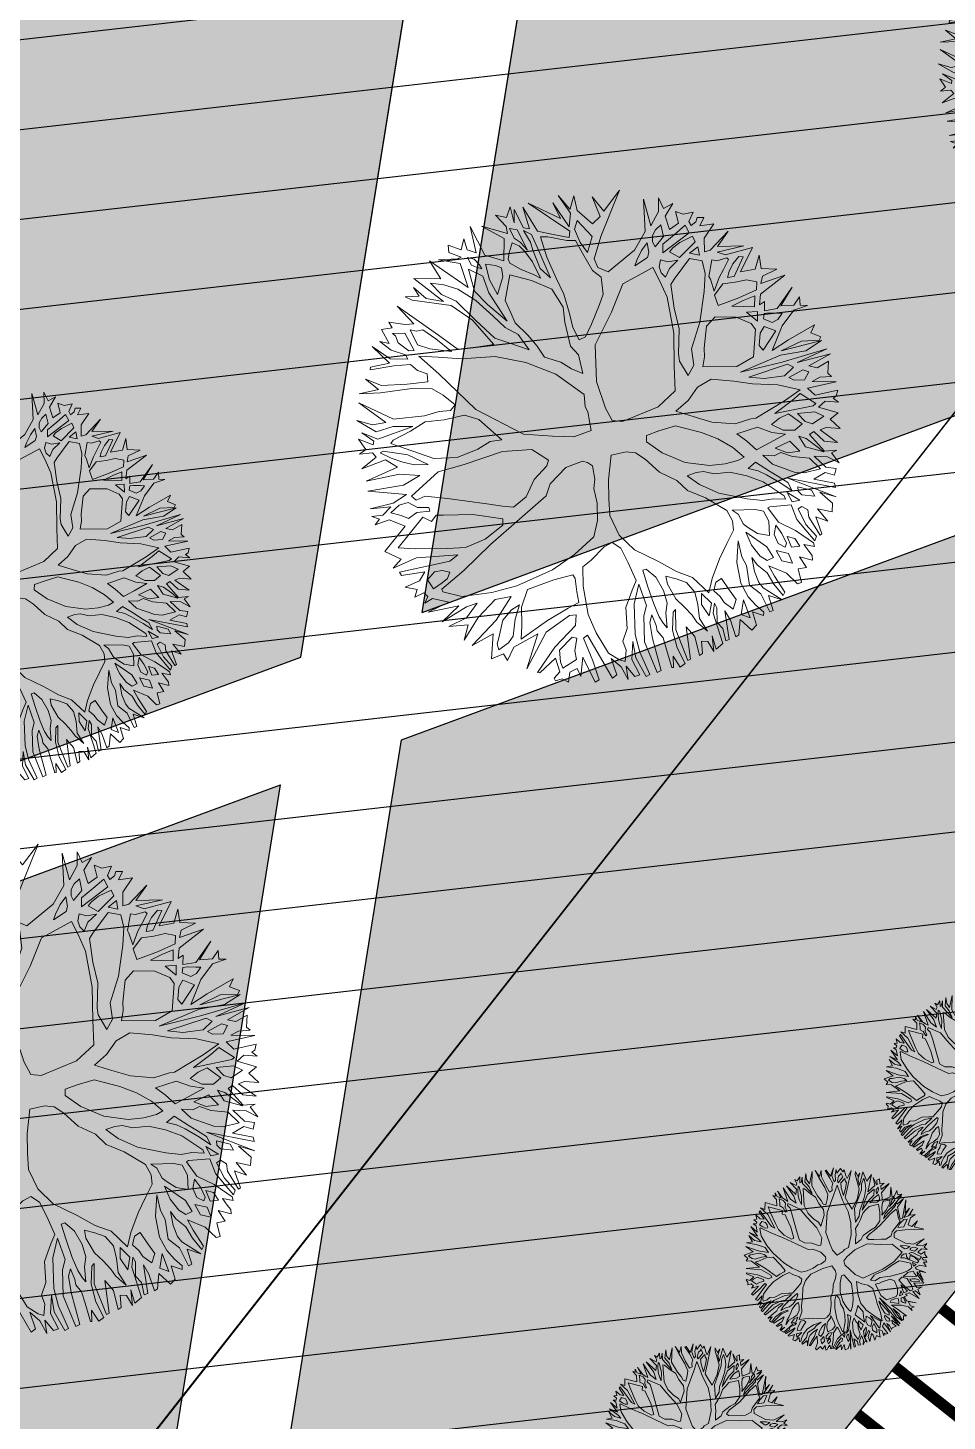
# Model space of a CAD drawing. Header units: metres. Extents: x -664657 to -643449, y -1076720 to -1062383.
# Drawn here: x -656083.93 to -656067.6, y -1069543.66 to -1069518.9 of the extents above; entities that cross this region are included whole.
import ezdxf

# ---------------------------------------------------------------- set-up
doc = ezdxf.new("R2010")
doc.units = ezdxf.units.M
doc.header["$LTSCALE"] = 0.1
doc.layers.get('0').update_dxf_attribs({"color": 8, "lineweight": 9})
for name, color, linetype in [('AA_THER_KOMUNIKACE', 201, 'Continuous'), ('silnice-šrafa', 253, 'Continuous'), ('Vlastníci', 20, 'Continuous'), ('zeleň-šrafa', 63, 'Continuous')]:
    doc.layers.add(name, color=color, linetype=linetype)
doc.layers.add('AA_THER_STAFAZ', color=252, linetype='Continuous', lineweight=0)
doc.layers.add('FLOATING-WINDOWS', color=2, linetype='Continuous', plot=False)
pattern_1 = [(6.5127, (-656030.26, -1069498.5804), (-0.180059, 1.577256), [])]

# ---------------------------------------------------------------- blocks, each defined once
blk = doc.blocks.new('A$C0C461CEA')
for p, q in [((0.3025, 0.7347), (0.3349, 0.855)), ((0.3349, 0.855), (0.3322, 0.7055)), ((0.4827, 0.7766), (0.4635, 0.8454)), ((0.4635, 0.8454), (0.5034, 0.8122)), ((0.5034, 0.8122), (0.5408, 0.8486)), ((0.5408, 0.8486), (0.5229, 0.7746)), ((0.1012, 0.7057), (0.0942, 0.804)), ((0.0942, 0.804), (0.1945, 0.61)), ((0.2144, 0.7254), (0.134, 0.7876)), ((0.134, 0.7876), (0.2123, 0.7506)), ((0.1909, 0.7948), (0.205, 0.8261)), ((0.231, 0.749), (0.1909, 0.7948)), ((0.205, 0.8261), (0.2475, 0.7785)), ((0.2475, 0.7785), (0.2831, 0.8185)), ((0.2831, 0.8185), (0.2728, 0.7662)), ((0.4478, 0.7319), (0.3814, 0.832)), ((0.3814, 0.832), (0.4728, 0.7447)), ((0.4728, 0.7447), (0.4827, 0.7766)), ((0.5229, 0.7746), (0.5518, 0.8295)), ((0.5518, 0.8295), (0.5504, 0.7329)), ((0.5715, 0.7163), (0.5915, 0.8197)), ((0.5915, 0.8197), (0.5994, 0.6895)), ((0.7321, 0.6194), (0.6233, 0.8242)), ((0.6233, 0.8242), (0.7212, 0.6907)), ((0.7734, 0.6912), (0.7622, 0.7895)), ((0.7622, 0.7895), (0.7798, 0.7081)), ((-0.0624, 0.6807), (-0.0837, 0.7099)), ((-0.0837, 0.7099), (-0.0246, 0.6811)), ((-0.0246, 0.6811), (-0.0293, 0.7296)), ((-0.0293, 0.7296), (-0.001, 0.6561)), ((0.0625, 0.6063), (-0.0086, 0.7652)), ((-0.0086, 0.7652), (0.1012, 0.7057)), ((0.0489, 0.7094), (0.0997, 0.6739)), ((0.0706, 0.64), (0.0489, 0.7094)), ((0.1945, 0.61), (0.2144, 0.7254)), ((0.2123, 0.7506), (0.231, 0.749)), ((0.2563, 0.7342), (0.2799, 0.7134)), ((0.2567, 0.6946), (0.2563, 0.7342)), ((0.2728, 0.7662), (0.3025, 0.7347)), ((0.2799, 0.7134), (0.2905, 0.6781)), ((0.3982, 0.6414), (0.4478, 0.7319)), ((0.49, 0.7113), (0.4913, 0.7617)), ((0.5046, 0.682), (0.49, 0.7113)), ((0.4913, 0.7617), (0.5191, 0.7392)), ((0.5191, 0.7392), (0.5177, 0.6341)), ((0.5445, 0.7226), (0.5676, 0.6892)), ((0.5469, 0.6596), (0.5445, 0.7226)), ((0.5504, 0.7329), (0.5715, 0.7163)), ((0.7212, 0.6907), (0.7246, 0.7724)), ((0.7246, 0.7724), (0.7385, 0.6381)), ((0.7798, 0.7081), (0.7816, 0.7099)), ((0.7816, 0.7099), (0.8256, 0.7548)), ((0.8256, 0.7548), (0.807, 0.6874)), ((0.8882, 0.6125), (0.8974, 0.7111)), ((0.8974, 0.7111), (0.915, 0.6272)), ((-0.1076, 0.5794), (-0.1357, 0.6884)), ((-0.1357, 0.6884), (-0.031, 0.4794)), ((0.0857, 0.5729), (-0.0624, 0.6807)), ((-0.001, 0.6561), (0.0625, 0.6063)), ((0.0997, 0.6739), (0.1481, 0.6263)), ((0.226, 0.6439), (0.2358, 0.6836)), ((0.2358, 0.6836), (0.2784, 0.6252)), ((0.2719, 0.6756), (0.2567, 0.6946)), ((0.2907, 0.6571), (0.2719, 0.6756)), ((0.2905, 0.6781), (0.2907, 0.6571)), ((0.2979, 0.5942), (0.3158, 0.6676)), ((0.3158, 0.6676), (0.3538, 0.6409)), ((0.3322, 0.7055), (0.3982, 0.6414)), ((0.4376, 0.6628), (0.4193, 0.6392)), ((0.4709, 0.6967), (0.4376, 0.6628)), ((0.4818, 0.6818), (0.4709, 0.6967)), ((0.4922, 0.6693), (0.4818, 0.6818)), ((0.5033, 0.634), (0.4922, 0.6693)), ((0.5177, 0.6341), (0.5046, 0.682)), ((0.5388, 0.6217), (0.5469, 0.6596)), ((0.5676, 0.6892), (0.5624, 0.6094)), ((0.5997, 0.6601), (0.5814, 0.5634)), ((0.5994, 0.6895), (0.6563, 0.6415)), ((0.6292, 0.6436), (0.5997, 0.6601)), ((0.7385, 0.6381), (0.7734, 0.6912)), ((0.7846, 0.6469), (0.7555, 0.6173)), ((0.8108, 0.5488), (0.7846, 0.6469)), ((0.807, 0.6874), (0.8397, 0.5995)), ((1.0237, 0.6787), (0.847, 0.5299)), ((0.915, 0.6272), (1.0237, 0.6787)), ((-0.2559, 0.5216), (-0.2841, 0.5819)), ((-0.2841, 0.5819), (-0.2502, 0.5529)), ((-0.2502, 0.5529), (-0.2509, 0.6267)), ((-0.2509, 0.6267), (-0.2045, 0.6103)), ((-0.2145, 0.5868), (-0.1639, 0.5621)), ((-0.2083, 0.5701), (-0.2145, 0.5868)), ((-0.2045, 0.6103), (-0.2048, 0.6415)), ((-0.2048, 0.6415), (-0.1432, 0.5959)), ((-0.1432, 0.5959), (-0.1076, 0.5794)), ((0.115, 0.5798), (0.0706, 0.64)), ((0.1481, 0.6263), (0.1976, 0.5404)), ((0.2116, 0.5808), (0.226, 0.6439)), ((0.2358, 0.4988), (0.2116, 0.5808)), ((0.2784, 0.6252), (0.2666, 0.5435)), ((0.2986, 0.5186), (0.2979, 0.5942)), ((0.3538, 0.6409), (0.3733, 0.6177)), ((0.3733, 0.6177), (0.3586, 0.578)), ((0.4193, 0.6392), (0.4171, 0.6182)), ((0.4171, 0.6182), (0.4494, 0.5681)), ((0.5123, 0.5753), (0.5033, 0.634)), ((0.5295, 0.531), (0.5388, 0.6217)), ((0.5624, 0.6094), (0.5511, 0.4706)), ((0.6988, 0.5873), (0.6292, 0.6436)), ((0.6563, 0.6415), (0.7155, 0.5941)), ((0.735, 0.5691), (0.6988, 0.5873)), ((0.7155, 0.5941), (0.7321, 0.6194)), ((0.7555, 0.6173), (0.7496, 0.55)), ((0.8397, 0.5995), (0.8882, 0.6125)), ((1.0385, 0.4544), (1.1026, 0.5894)), ((1.1026, 0.5894), (1.0744, 0.4649)), ((-0.2914, 0.4726), (-0.326, 0.5773)), ((-0.326, 0.5773), (-0.279, 0.4878)), ((-0.2074, 0.4717), (-0.2559, 0.5216)), ((-0.2122, 0.5364), (-0.2083, 0.5701)), ((-0.1865, 0.4803), (-0.2122, 0.5364)), ((-0.1639, 0.5621), (-0.163, 0.4697)), ((-0.1345, 0.5624), (-0.1379, 0.4867)), ((-0.1115, 0.544), (-0.1345, 0.5624)), ((-0.0838, 0.5359), (-0.1115, 0.544)), ((-0.0496, 0.4708), (-0.0838, 0.5359)), ((0.1413, 0.4667), (0.0857, 0.5729)), ((0.154, 0.4584), (0.115, 0.5798)), ((0.1976, 0.5404), (0.234, 0.4382)), ((0.2666, 0.5435), (0.2807, 0.3882)), ((0.3586, 0.578), (0.2986, 0.5186)), ((0.3923, 0.5717), (0.3176, 0.4768)), ((0.4686, 0.501), (0.3923, 0.5717)), ((0.4494, 0.5681), (0.4918, 0.5181)), ((0.4918, 0.5181), (0.5107, 0.4913)), ((0.5107, 0.4913), (0.5123, 0.5753)), ((0.5511, 0.4706), (0.5295, 0.531)), ((0.5814, 0.5634), (0.5741, 0.4559)), ((0.7356, 0.5019), (0.735, 0.5691)), ((0.7496, 0.55), (0.7585, 0.4937)), ((0.7585, 0.4937), (0.8108, 0.5488)), ((0.847, 0.5299), (0.7715, 0.4536)), ((1.137, 0.5058), (1.1659, 0.5624)), ((1.1659, 0.5624), (1.164, 0.5078)), ((-0.3938, 0.3876), (-0.4239, 0.4587)), ((-0.4239, 0.4587), (-0.3723, 0.3986)), ((-0.3858, 0.4867), (-0.3775, 0.497)), ((-0.2804, 0.4517), (-0.3858, 0.4867)), ((-0.3775, 0.497), (-0.2914, 0.4726)), ((-0.2087, 0.4212), (-0.2804, 0.4517)), ((-0.279, 0.4878), (-0.209, 0.4482)), ((-0.209, 0.4482), (-0.2074, 0.4717)), ((-0.163, 0.4697), (-0.1865, 0.4803)), ((-0.1379, 0.4867), (-0.0955, 0.4433)), ((-0.0133, 0.3853), (-0.0496, 0.4708)), ((-0.031, 0.4794), (0.0185, 0.379)), ((0.1745, 0.3218), (0.1413, 0.4667)), ((0.1929, 0.3453), (0.154, 0.4584)), ((0.2807, 0.3882), (0.2358, 0.4988)), ((0.3176, 0.4768), (0.314, 0.4137)), ((0.5324, 0.4219), (0.4686, 0.501)), ((0.5741, 0.4559), (0.5707, 0.3742)), ((0.7383, 0.4095), (0.7356, 0.5019)), ((0.7715, 0.4536), (0.7677, 0.4098)), ((0.955, 0.4008), (1.0385, 0.4544)), ((1.0744, 0.4649), (1.137, 0.5058)), ((1.1542, 0.4723), (1.1422, 0.4092)), ((1.2126, 0.5083), (1.1542, 0.4723)), ((1.164, 0.5078), (1.2126, 0.5083)), ((1.1925, 0.4157), (1.2064, 0.4704)), ((1.2064, 0.4704), (1.2319, 0.4413)), ((-0.3936, 0.3708), (-0.4822, 0.412)), ((-0.4822, 0.412), (-0.3938, 0.3876)), ((-0.3723, 0.3986), (-0.265, 0.3469)), ((-0.1939, 0.3812), (-0.2087, 0.4212)), ((-0.1566, 0.4361), (-0.1135, 0.3214)), ((-0.0806, 0.3907), (-0.1566, 0.4361)), ((-0.0955, 0.4433), (-0.0133, 0.3853)), ((0.0124, 0.3328), (-0.0806, 0.3907)), ((0.234, 0.4382), (0.2581, 0.367)), ((0.314, 0.4137), (0.3085, 0.3633)), ((0.5399, 0.3235), (0.5324, 0.4219)), ((0.7598, 0.3635), (0.7383, 0.4095)), ((0.7677, 0.4098), (0.7999, 0.3699)), ((0.7999, 0.3699), (0.955, 0.4008)), ((1.0222, 0.4038), (0.9828, 0.3842)), ((1.0083, 0.3593), (1.0222, 0.4038)), ((1.0599, 0.421), (1.0457, 0.3957)), ((1.0457, 0.3957), (1.046, 0.3705)), ((1.046, 0.3705), (1.1021, 0.3938)), ((1.0849, 0.438), (1.0599, 0.421)), ((1.1166, 0.4468), (1.0849, 0.438)), ((1.1021, 0.3938), (1.1166, 0.4468)), ((1.1422, 0.4092), (1.1925, 0.4157)), ((1.2156, 0.3931), (1.1509, 0.3775)), ((1.2159, 0.3529), (1.2156, 0.3931)), ((1.2319, 0.4413), (1.2764, 0.4291)), ((1.2764, 0.4291), (1.2389, 0.3993)), ((1.2389, 0.3993), (1.2391, 0.3783)), ((1.2661, 0.3828), (1.2809, 0.398)), ((1.2809, 0.398), (1.3081, 0.3832)), ((-0.4361, 0.2384), (-0.5029, 0.3764)), ((-0.5029, 0.3764), (-0.3965, 0.2346)), ((-0.2563, 0.32), (-0.3936, 0.3708)), ((-0.265, 0.3469), (-0.1764, 0.3123)), ((-0.1618, 0.3461), (-0.1939, 0.3812)), ((-0.1764, 0.3123), (-0.1618, 0.3461)), ((0.154, 0.2694), (0.0124, 0.3328)), ((0.0185, 0.379), (0.0962, 0.3486)), ((0.0962, 0.3486), (0.1745, 0.3218)), ((0.2396, 0.2954), (0.1929, 0.3453)), ((0.2581, 0.367), (0.2965, 0.3085)), ((0.3085, 0.3633), (0.3345, 0.2855)), ((0.513, 0.2579), (0.5399, 0.3235)), ((0.5707, 0.3742), (0.5505, 0.2834)), ((0.7311, 0.2894), (0.7598, 0.3635)), ((0.9429, 0.3545), (0.9221, 0.3356)), ((0.9221, 0.3356), (0.9916, 0.3423)), ((0.9828, 0.3842), (0.9429, 0.3545)), ((0.9916, 0.3423), (1.0083, 0.3593)), ((1.0838, 0.3642), (1.065, 0.3286)), ((1.065, 0.3286), (1.2159, 0.3529)), ((1.1509, 0.3775), (1.0838, 0.3642)), ((1.1154, 0.3267), (1.0945, 0.3181)), ((1.1573, 0.3337), (1.1154, 0.3267)), ((1.2227, 0.332), (1.1573, 0.3337)), ((1.2206, 0.3026), (1.2227, 0.332)), ((1.2391, 0.3783), (1.2661, 0.3828)), ((1.3361, 0.3355), (1.2651, 0.2988)), ((1.3081, 0.3832), (1.2747, 0.3577)), ((1.2747, 0.3577), (1.3361, 0.3355)), ((-0.4948, 0.221), (-0.5502, 0.3087)), ((-0.5502, 0.3087), (-0.4951, 0.2564)), ((-0.1737, 0.2746), (-0.2563, 0.32)), ((-0.142, 0.2245), (-0.1737, 0.2746)), ((-0.1135, 0.3214), (-0.0399, 0.0946)), ((0.2659, 0.178), (0.154, 0.2694)), ((0.3075, 0.2222), (0.2396, 0.2954)), ((0.2965, 0.3085), (0.3075, 0.2222)), ((0.3345, 0.2855), (0.3477, 0.2208)), ((0.5505, 0.2834), (0.5344, 0.2185)), ((0.6936, 0.2554), (0.7311, 0.2894)), ((0.8343, 0.2886), (0.726, 0.1969)), ((0.9921, 0.2901), (0.8343, 0.2886)), ((0.9904, 0.2187), (0.9921, 0.2901)), ((1.0192, 0.2796), (1.0135, 0.2501)), ((1.04, 0.305), (1.0192, 0.2796)), ((1.0654, 0.28), (1.04, 0.305)), ((1.0573, 0.2506), (1.11, 0.2661)), ((1.11, 0.2661), (1.0654, 0.28)), ((1.0945, 0.3181), (1.1225, 0.2722)), ((1.1225, 0.2722), (1.2206, 0.3026)), ((1.2209, 0.2774), (1.173, 0.2685)), ((1.173, 0.2685), (1.2086, 0.2394)), ((1.2086, 0.2394), (1.2209, 0.2774)), ((1.2651, 0.2988), (1.2362, 0.2421)), ((1.2633, 0.2358), (1.3787, 0.2747)), ((1.3787, 0.2747), (1.3011, 0.2361)), ((-0.5765, 0.1716), (-0.5831, 0.2286)), ((-0.5831, 0.2286), (-0.5363, 0.1744)), ((-0.5263, 0.1871), (-0.5562, 0.2474)), ((-0.5562, 0.2474), (-0.5053, 0.1873)), ((-0.4951, 0.2564), (-0.4361, 0.2384)), ((-0.4148, 0.205), (-0.4948, 0.221)), ((-0.3346, 0.1632), (-0.4148, 0.205)), ((-0.3965, 0.2346), (-0.2634, 0.1813)), ((-0.1137, 0.1593), (-0.142, 0.2245)), ((0.3477, 0.2208), (0.3543, 0.1597)), ((0.4846, 0.1484), (0.513, 0.2579)), ((0.5344, 0.2185), (0.5332, 0.1548)), ((0.726, 0.1969), (0.5883, 0.099)), ((0.6186, 0.1917), (0.6936, 0.2554)), ((0.9852, 0.1382), (0.9904, 0.2187)), ((1.0135, 0.2501), (1.0222, 0.2232)), ((1.0222, 0.2232), (1.0573, 0.2506)), ((1.0537, 0.1959), (1.0286, 0.1813)), ((1.1606, 0.2474), (1.0537, 0.1959)), ((1.2071, 0.21), (1.1606, 0.2474)), ((1.1927, 0.1511), (1.2071, 0.21)), ((1.2493, 0.1936), (1.2013, 0.1319)), ((1.2362, 0.2421), (1.2633, 0.2358)), ((1.268, 0.1788), (1.2493, 0.1936)), ((1.4109, 0.1802), (1.2887, 0.2132)), ((1.2887, 0.2132), (1.3166, 0.1841)), ((1.3011, 0.2361), (1.4109, 0.1802)), ((-0.6119, 0.1653), (-0.5765, 0.1716)), ((-0.557, 0.1424), (-0.6119, 0.1653)), ((-0.5508, 0.1173), (-0.557, 0.1424)), ((-0.5363, 0.1744), (-0.5263, 0.1871)), ((-0.5053, 0.1873), (-0.3346, 0.1632)), ((-0.4437, 0.1495), (-0.4604, 0.141)), ((-0.4604, 0.141), (-0.3179, -0.0131)), ((-0.3531, 0.1486), (-0.4437, 0.1495)), ((-0.2733, 0.1554), (-0.3531, 0.1486)), ((-0.1914, 0.1208), (-0.2733, 0.1554)), ((-0.2634, 0.1813), (-0.1936, 0.167)), ((-0.1936, 0.167), (-0.1454, 0.1464)), ((-0.1454, 0.1464), (-0.1137, 0.1593)), ((0.3636, 0.065), (0.2659, 0.178)), ((0.3543, 0.1597), (0.4095, 0.1032)), ((0.4978, 0.0957), (0.4846, 0.1484)), ((0.5332, 0.1548), (0.5668, 0.1534)), ((0.5668, 0.1534), (0.6186, 0.1917)), ((0.934, -0.0237), (0.9852, 0.1382)), ((1.0286, 0.1813), (0.99, 0.0777)), ((1.1496, 0.081), (1.1927, 0.1511)), ((1.2013, 0.1319), (1.2014, 0.1175)), ((1.3143, 0.169), (1.268, 0.1788)), ((1.2769, 0.1285), (1.3187, 0.1583)), ((1.3273, 0.1314), (1.2939, 0.1076)), ((1.305, 0.0765), (1.3843, 0.1379)), ((1.3187, 0.1583), (1.3143, 0.169)), ((1.3166, 0.1841), (1.4429, 0.1553)), ((1.3674, 0.1486), (1.3273, 0.1314)), ((1.4429, 0.1553), (1.3404, 0.0811)), ((1.3843, 0.1379), (1.3674, 0.1486)), ((-0.6346, 0.1014), (-0.5508, 0.1173)), ((-0.5187, 0.0858), (-0.6346, 0.1014)), ((-0.5089, 0.1261), (-0.5257, 0.1259)), ((-0.5257, 0.1259), (-0.4916, 0.08)), ((-0.4845, 0.0297), (-0.5187, 0.0858)), ((-0.4158, 0.0574), (-0.5089, 0.1261)), ((-0.4916, 0.08), (-0.4534, 0.0384)), ((-0.0987, 0.0965), (-0.1914, 0.1208)), ((-0.0496, 0.0483), (-0.0987, 0.0965)), ((-0.0399, 0.0946), (0.1007, -0.1098)), ((0.4347, -0.079), (0.3636, 0.065)), ((0.4095, 0.1032), (0.4394, 0.0531)), ((0.4758, 0.0097), (0.4978, 0.0957)), ((0.5883, 0.099), (0.5142, -0.053)), ((0.99, 0.0777), (0.9657, -0.0174)), ((1.0643, -0.035), (1.1496, 0.081)), ((1.2421, 0.0717), (1.1836, 0.0436)), ((1.2014, 0.1175), (1.1918, 0.0604)), ((1.1918, 0.0604), (1.2418, 0.1053)), ((1.2418, 0.1053), (1.2769, 0.1285)), ((1.2969, 0.0513), (1.2421, 0.0717)), ((1.2939, 0.1076), (1.2755, 0.0865)), ((1.2755, 0.0865), (1.305, 0.0765)), ((1.3404, 0.0811), (1.406, 0.0607)), ((1.406, 0.0607), (1.4535, 0.1092)), ((1.4535, 0.1092), (1.4313, 0.0502)), ((-0.4926, -0.0022), (-0.6442, 0.0407)), ((-0.6442, 0.0407), (-0.4845, 0.0297)), ((-0.4534, 0.0384), (-0.411, 0.0028)), ((-0.3538, -0.026), (-0.4158, 0.0574)), ((-0.411, 0.0028), (-0.3538, -0.026)), ((-0.0003, -0.0856), (-0.0496, 0.0483)), ((0.4394, 0.0531), (0.4758, 0.0097)), ((1.1836, 0.0436), (1.1756, -0.0069)), ((1.3474, 0.0368), (1.2969, 0.0513)), ((1.3855, 0.0059), (1.3474, 0.0368)), ((1.3667, -0.0261), (1.3855, 0.0059)), ((1.4208, 0.0165), (1.3983, -0.0108)), ((1.4947, 0.013), (1.4208, 0.0165)), ((1.4313, 0.0502), (1.4947, 0.013)), ((-0.5084, -0.1007), (-0.6588, -0.0038)), ((-0.6588, -0.0038), (-0.5005, -0.0569)), ((-0.5005, -0.0569), (-0.4123, -0.0536)), ((-0.4123, -0.0536), (-0.4926, -0.0022)), ((-0.3179, -0.0131), (-0.2208, -0.0601)), ((-0.2208, -0.0601), (-0.1181, -0.0717)), ((0.5142, -0.053), (0.4921, -0.1816)), ((0.8639, -0.1588), (0.934, -0.0237)), ((0.9657, -0.0174), (0.9079, -0.1187)), ((0.9728, -0.1265), (1.0643, -0.035)), ((1.1382, -0.0469), (1.0838, -0.0666)), ((1.2245, -0.0947), (1.1382, -0.0469)), ((1.1756, -0.0069), (1.2766, -0.0203)), ((1.2306, -0.04), (1.3211, -0.0913)), ((1.2894, -0.0412), (1.2306, -0.04)), ((1.2766, -0.0203), (1.3667, -0.0261)), ((1.3459, -0.0473), (1.2894, -0.0412)), ((1.3211, -0.0913), (1.3459, -0.0473)), ((1.3735, -0.053), (1.3463, -0.0935)), ((1.5137, -0.0288), (1.3735, -0.053)), ((1.3983, -0.0108), (1.5137, -0.0288)), ((-0.6718, -0.1443), (-0.6973, -0.1152)), ((-0.6973, -0.1152), (-0.6491, -0.1339)), ((-0.5989, -0.1184), (-0.6875, -0.0815)), ((-0.6875, -0.0815), (-0.5822, -0.1081)), ((-0.6491, -0.1339), (-0.5989, -0.1184)), ((-0.561, -0.1289), (-0.6113, -0.142)), ((-0.5822, -0.1081), (-0.5444, -0.1053)), ((-0.5189, -0.1369), (-0.561, -0.1289)), ((-0.5444, -0.1053), (-0.5084, -0.1007)), ((-0.3298, -0.078), (-0.4915, -0.1198)), ((-0.4915, -0.1198), (-0.481, -0.1449)), ((-0.2078, -0.1044), (-0.3298, -0.078)), ((-0.0227, -0.1338), (-0.2078, -0.1044)), ((-0.1181, -0.0717), (-0.0509, -0.0669)), ((-0.0509, -0.0669), (-0.0003, -0.0856)), ((0.1007, -0.1098), (0.2148, -0.1801)), ((0.4118, -0.132), (0.4347, -0.079)), ((0.9079, -0.1187), (0.8974, -0.1501)), ((0.9465, -0.1982), (0.9728, -0.1265)), ((1.0838, -0.0666), (1.0258, -0.1512)), ((1.2713, -0.153), (1.2245, -0.0947)), ((1.3237, -0.1165), (1.2773, -0.0959)), ((1.2773, -0.0959), (1.3031, -0.1569)), ((1.3031, -0.1569), (1.3237, -0.1165)), ((1.3463, -0.0935), (1.3739, -0.0908)), ((1.3739, -0.0908), (1.3533, -0.1288)), ((1.3533, -0.1288), (1.4098, -0.1475)), ((1.4098, -0.1475), (1.5185, -0.0936)), ((1.5185, -0.0936), (1.4308, -0.1449)), ((-0.7011, -0.1572), (-0.6718, -0.1443)), ((-0.6338, -0.1674), (-0.7011, -0.1572)), ((-0.5828, -0.2275), (-0.6338, -0.1674)), ((-0.6113, -0.142), (-0.5749, -0.1752)), ((-0.5749, -0.1752), (-0.5518, -0.2044)), ((-0.4909, -0.1786), (-0.5189, -0.1369)), ((-0.4444, -0.2033), (-0.4909, -0.1786)), ((-0.481, -0.1449), (-0.4348, -0.1486)), ((-0.4348, -0.1486), (-0.3496, -0.2066)), ((0.1015, -0.1896), (-0.0227, -0.1338)), ((0.1467, -0.2708), (0.1015, -0.1896)), ((0.2148, -0.1801), (0.3017, -0.2297)), ((0.3858, -0.2414), (0.412, -0.1572)), ((0.412, -0.1572), (0.4118, -0.132)), ((0.4921, -0.1816), (0.4927, -0.2464)), ((0.8145, -0.2625), (0.8639, -0.1588)), ((0.8974, -0.1501), (0.9006, -0.228)), ((1.0094, -0.1868), (0.9803, -0.2249)), ((1.0258, -0.1512), (1.0094, -0.1868)), ((1.2078, -0.294), (1.2758, -0.1866)), ((1.2758, -0.1866), (1.2713, -0.153)), ((1.3179, -0.1922), (1.2869, -0.2117)), ((1.3561, -0.2362), (1.3179, -0.1922)), ((1.3468, -0.1397), (1.3326, -0.1608)), ((1.3326, -0.1608), (1.3599, -0.1942)), ((1.3678, -0.1479), (1.3468, -0.1397)), ((1.3998, -0.1662), (1.3678, -0.1479)), ((1.3893, -0.1939), (1.4209, -0.1786)), ((1.4757, -0.1906), (1.3938, -0.2292)), ((1.4209, -0.1786), (1.3998, -0.1662)), ((1.4308, -0.1449), (1.4857, -0.1695)), ((1.5406, -0.2008), (1.4757, -0.1906)), ((1.4857, -0.1695), (1.5275, -0.1481)), ((1.5275, -0.1481), (1.511, -0.1843)), ((1.511, -0.1843), (1.5406, -0.2008)), ((-0.7209, -0.2876), (-0.5828, -0.2275)), ((-0.4904, -0.229), (-0.6577, -0.302)), ((-0.5518, -0.2044), (-0.5057, -0.1973)), ((-0.5057, -0.1973), (-0.4485, -0.2202)), ((-0.4648, -0.2665), (-0.4904, -0.229)), ((-0.4314, -0.2512), (-0.4648, -0.2665)), ((-0.4485, -0.2202), (-0.4444, -0.2033)), ((-0.4018, -0.2659), (-0.4314, -0.2512)), ((-0.3496, -0.2066), (-0.1997, -0.3144)), ((0.3017, -0.2297), (0.3858, -0.2414)), ((0.4927, -0.2464), (0.5332, -0.2736)), ((0.9006, -0.228), (0.9465, -0.1982)), ((0.9803, -0.2249), (1.1197, -0.2973)), ((1.2869, -0.2117), (1.2555, -0.26)), ((1.2624, -0.2875), (1.3561, -0.2362)), ((1.3938, -0.2292), (1.298, -0.3082)), ((1.3599, -0.1942), (1.3893, -0.1939)), ((-0.6698, -0.3543), (-0.7209, -0.2876)), ((-0.6577, -0.302), (-0.5883, -0.3434)), ((-0.2812, -0.3278), (-0.4018, -0.2659)), ((-0.1997, -0.3144), (-0.1405, -0.3576)), ((-0.0246, -0.3715), (0.0463, -0.318)), ((0.0463, -0.318), (0.1277, -0.2902)), ((0.1277, -0.2902), (0.1467, -0.2708)), ((0.5332, -0.2736), (0.7097, -0.2905)), ((0.7097, -0.2905), (0.8145, -0.2625)), ((0.8463, -0.3294), (0.9138, -0.2951)), ((0.9138, -0.2951), (0.987, -0.292)), ((0.987, -0.292), (1.0758, -0.3499)), ((1.1197, -0.2973), (1.2078, -0.294)), ((1.2555, -0.26), (1.2624, -0.2875)), ((1.298, -0.3082), (1.3885, -0.3007)), ((1.3885, -0.3007), (1.5271, -0.2951)), ((1.5271, -0.2951), (1.4955, -0.3206)), ((1.4955, -0.3206), (1.5277, -0.3581)), ((-0.7224, -0.3741), (-0.6698, -0.3543)), ((-0.6047, -0.3813), (-0.7224, -0.3741)), ((-0.4293, -0.4594), (-0.6047, -0.3813)), ((-0.5883, -0.3434), (-0.4592, -0.4111)), ((-0.167, -0.4107), (-0.2812, -0.3278)), ((-0.1405, -0.3576), (-0.0982, -0.3866)), ((-0.0982, -0.3866), (-0.0246, -0.3715)), ((0.1015, -0.3702), (0.0598, -0.4102)), ((0.2019, -0.3375), (0.1015, -0.3702)), ((0.2837, -0.3475), (0.2019, -0.3375)), ((0.3006, -0.3641), (0.2837, -0.3475)), ((0.3135, -0.3892), (0.3006, -0.3641)), ((0.4142, -0.3858), (0.348, -0.4812)), ((0.4816, -0.4043), (0.4142, -0.3858)), ((0.6014, -0.3822), (0.5867, -0.4075)), ((0.6603, -0.39), (0.6014, -0.3822)), ((0.7733, -0.3469), (0.8463, -0.3294)), ((0.8327, -0.4069), (0.7733, -0.3469)), ((1.0758, -0.3499), (1.1459, -0.4021)), ((1.3218, -0.3457), (1.1218, -0.3285)), ((1.1218, -0.3285), (1.3137, -0.377)), ((1.1455, -0.3661), (1.3307, -0.3979)), ((1.2047, -0.4057), (1.1455, -0.3661)), ((1.3137, -0.377), (1.5259, -0.4212)), ((1.4355, -0.3824), (1.3218, -0.3457)), ((1.4393, -0.3338), (1.3342, -0.3288)), ((1.3342, -0.3288), (1.5213, -0.375)), ((1.5213, -0.375), (1.4355, -0.3824)), ((1.5128, -0.3691), (1.4393, -0.3338)), ((1.5277, -0.3581), (1.5128, -0.3691)), ((-0.7051, -0.4219), (-0.7053, -0.4033)), ((-0.7053, -0.4033), (-0.4755, -0.4683)), ((-0.6016, -0.4569), (-0.7051, -0.4219)), ((-0.4592, -0.4111), (-0.3833, -0.4464)), ((-0.3833, -0.4464), (-0.2842, -0.4556)), ((-0.2842, -0.4556), (-0.1817, -0.436)), ((-0.0994, -0.4478), (-0.2736, -0.4891)), ((-0.1817, -0.436), (-0.167, -0.4107)), ((0.0598, -0.4102), (-0.0994, -0.4478)), ((0.2706, -0.4838), (0.2954, -0.4482)), ((0.2954, -0.4482), (0.3135, -0.3892)), ((0.5179, -0.4292), (0.4816, -0.4043)), ((0.5435, -0.4769), (0.5179, -0.4292)), ((0.5867, -0.4075), (0.6277, -0.4869)), ((0.7403, -0.406), (0.6603, -0.39)), ((0.7675, -0.431), (0.7403, -0.406)), ((0.8311, -0.4891), (0.7675, -0.431)), ((0.8963, -0.4693), (0.8327, -0.4069)), ((1.1459, -0.4021), (1.2473, -0.4617)), ((1.2933, -0.4384), (1.2047, -0.4057)), ((1.3495, -0.4229), (1.2933, -0.4384)), ((1.3307, -0.3979), (1.3495, -0.4229)), ((1.5259, -0.4212), (1.3746, -0.4124)), ((1.3746, -0.4124), (1.5304, -0.4487)), ((1.5304, -0.4487), (1.4152, -0.4516)), ((-0.6707, -0.5122), (-0.7148, -0.4766)), ((-0.7148, -0.4766), (-0.6433, -0.4825)), ((-0.6974, -0.5394), (-0.6707, -0.5122)), ((-0.6433, -0.4825), (-0.6016, -0.4569)), ((-0.5618, -0.4775), (-0.6078, -0.4966)), ((-0.6078, -0.4966), (-0.6031, -0.5451)), ((-0.5281, -0.4898), (-0.5618, -0.4775)), ((-0.5002, -0.5123), (-0.5281, -0.4898)), ((-0.5234, -0.5335), (-0.5002, -0.5123)), ((-0.4755, -0.4683), (-0.4293, -0.4594)), ((-0.2736, -0.4891), (-0.4394, -0.5369)), ((0.252, -0.5512), (0.2706, -0.4838)), ((0.348, -0.4812), (0.3091, -0.559)), ((0.5738, -0.5607), (0.5435, -0.4769)), ((0.6277, -0.4869), (0.6999, -0.5762)), ((0.8845, -0.5516), (0.8311, -0.4891)), ((0.9875, -0.5272), (0.8963, -0.4693)), ((1.2473, -0.4617), (1.3278, -0.5305)), ((1.3078, -0.4551), (1.3816, -0.4544)), ((1.323, -0.4777), (1.3078, -0.4551)), ((1.3671, -0.4983), (1.323, -0.4777)), ((1.4028, -0.4752), (1.3671, -0.4983)), ((1.3816, -0.4544), (1.4028, -0.4752)), ((1.4152, -0.4516), (1.4449, -0.4766)), ((1.4449, -0.4766), (1.5054, -0.4742)), ((1.5054, -0.4742), (1.4765, -0.5225)), ((-0.6512, -0.5414), (-0.6974, -0.5394)), ((-0.6699, -0.5854), (-0.6426, -0.5641)), ((-0.6426, -0.5641), (-0.6512, -0.5414)), ((-0.6031, -0.5451), (-0.5546, -0.5404)), ((-0.5693, -0.5658), (-0.571, -0.5784)), ((-0.571, -0.5784), (-0.5032, -0.6384)), ((-0.4394, -0.5369), (-0.5693, -0.5658)), ((-0.5546, -0.5404), (-0.5234, -0.5335)), ((0.2149, -0.623), (0.252, -0.5512)), ((0.3091, -0.559), (0.2762, -0.629)), ((0.6267, -0.6316), (0.5738, -0.5607)), ((0.6999, -0.5762), (0.793, -0.6425)), ((0.9272, -0.6184), (0.8845, -0.5516)), ((0.9729, -0.5718), (1.0721, -0.5894)), ((0.9968, -0.6219), (0.9729, -0.5718)), ((1.0632, -0.5415), (0.9875, -0.5272)), ((1.0843, -0.5497), (1.0632, -0.5415)), ((1.2397, -0.5416), (1.0843, -0.5497)), ((1.271, -0.5563), (1.1727, -0.5716)), ((1.1727, -0.5716), (1.3455, -0.6227)), ((1.3278, -0.5305), (1.2397, -0.5416)), ((1.3195, -0.545), (1.271, -0.5563)), ((1.3622, -0.6202), (1.3195, -0.545)), ((1.492, -0.5751), (1.3614, -0.5386)), ((1.3614, -0.5386), (1.3763, -0.5846)), ((1.4345, -0.5211), (1.3949, -0.5215)), ((1.3949, -0.5215), (1.492, -0.5751)), ((1.4851, -0.5434), (1.4345, -0.5211)), ((1.4765, -0.5225), (1.4851, -0.5434)), ((-0.5365, -0.6705), (-0.6755, -0.6298)), ((-0.6755, -0.6298), (-0.5687, -0.633)), ((-0.628, -0.5832), (-0.6699, -0.5854)), ((-0.5687, -0.633), (-0.628, -0.5832)), ((-0.5032, -0.6384), (-0.3725, -0.6875)), ((0.1651, -0.6823), (0.2149, -0.623)), ((0.2762, -0.629), (0.273, -0.7298)), ((0.6483, -0.6967), (0.6267, -0.6316)), ((0.6795, -0.6352), (0.7095, -0.698)), ((0.7234, -0.6414), (0.6795, -0.6352)), ((0.7553, -0.6537), (0.7234, -0.6414)), ((0.793, -0.6425), (0.8605, -0.6695)), ((0.953, -0.683), (0.9272, -0.6184)), ((1.0184, -0.6805), (0.9968, -0.6219)), ((1.0721, -0.5894), (1.1188, -0.6418)), ((1.1188, -0.6418), (1.1714, -0.679)), ((1.1353, -0.6098), (1.1814, -0.6009)), ((1.1694, -0.6581), (1.1353, -0.6098)), ((1.1814, -0.6009), (1.2277, -0.6029)), ((1.2277, -0.6029), (1.262, -0.674)), ((1.3392, -0.6522), (1.2656, -0.6211)), ((1.2656, -0.6211), (1.2787, -0.6696)), ((1.3455, -0.6227), (1.3622, -0.6202)), ((1.4043, -0.6306), (1.3642, -0.6412)), ((1.3642, -0.6412), (1.4321, -0.7059)), ((1.3763, -0.5846), (1.4798, -0.613)), ((1.4569, -0.6637), (1.4043, -0.6306)), ((1.4608, -0.6342), (1.444, -0.6362)), ((1.444, -0.6362), (1.4569, -0.6637)), ((1.4798, -0.613), (1.4608, -0.6342)), ((-0.6394, -0.6985), (-0.5365, -0.6705)), ((-0.5069, -0.6912), (-0.6394, -0.6985)), ((-0.5317, -0.7353), (-0.4564, -0.6991)), ((-0.4564, -0.6991), (-0.5069, -0.6912)), ((-0.3725, -0.6875), (-0.2564, -0.714)), ((0.0478, -0.7128), (0.1651, -0.6823)), ((0.706, -0.7652), (0.6483, -0.6967)), ((0.7095, -0.698), (0.7709, -0.7754)), ((0.7934, -0.6869), (0.7553, -0.6537)), ((0.8609, -0.7133), (0.7934, -0.6869)), ((0.8605, -0.6695), (0.9194, -0.6833)), ((0.9194, -0.6833), (0.953, -0.683)), ((1.0874, -0.6799), (1.0184, -0.6805)), ((1.1714, -0.679), (1.0874, -0.6799)), ((1.2176, -0.6828), (1.1694, -0.6581)), ((1.262, -0.674), (1.2176, -0.6828)), ((1.2787, -0.6696), (1.3042, -0.6964)), ((1.3042, -0.6964), (1.3671, -0.6897)), ((1.3671, -0.6897), (1.3392, -0.6522)), ((1.4321, -0.7059), (1.386, -0.7148)), ((-0.5398, -0.7671), (-0.6223, -0.7319)), ((-0.6223, -0.7319), (-0.5317, -0.7353)), ((-0.4834, -0.76), (-0.5896, -0.8222)), ((-0.5896, -0.8222), (-0.5398, -0.7671)), ((-0.374, -0.7235), (-0.4834, -0.76)), ((-0.4157, -0.8097), (-0.3023, -0.7456)), ((-0.3023, -0.7456), (-0.374, -0.7235)), ((-0.2207, -0.7532), (-0.2831, -0.8126)), ((-0.2564, -0.714), (-0.0757, -0.7266)), ((-0.0921, -0.7712), (-0.2207, -0.7532)), ((-0.0037, -0.7913), (-0.0921, -0.7712)), ((-0.0757, -0.7266), (0.0478, -0.7128)), ((0.103, -0.7711), (0.055, -0.7799)), ((0.1849, -0.7451), (0.103, -0.7711)), ((0.2269, -0.7447), (0.1849, -0.7451)), ((0.2501, -0.7864), (0.2269, -0.7447)), ((0.273, -0.7298), (0.3033, -0.8237)), ((0.7657, -0.8636), (0.706, -0.7652)), ((0.9226, -0.7655), (0.8609, -0.7133)), ((0.9754, -0.8256), (0.9226, -0.7655)), ((0.9433, -0.7377), (0.9871, -0.7289)), ((0.979, -0.7691), (0.9433, -0.7377)), ((1.0046, -0.8043), (0.979, -0.7691)), ((0.9871, -0.7289), (1.0255, -0.7957)), ((1.0331, -0.7158), (1.0529, -0.7744)), ((1.0778, -0.743), (1.0331, -0.7158)), ((1.1114, -0.7444), (1.0778, -0.743)), ((1.0985, -0.7134), (1.1742, -0.7168)), ((1.1386, -0.7592), (1.0985, -0.7134)), ((1.1514, -0.7861), (1.1114, -0.7444)), ((1.1934, -0.7796), (1.1386, -0.7592)), ((1.1742, -0.7168), (1.1934, -0.7796)), ((1.2204, -0.7164), (1.2251, -0.7751)), ((1.2458, -0.7413), (1.2204, -0.7164)), ((1.2691, -0.7915), (1.2458, -0.7413)), ((1.2919, -0.7301), (1.2685, -0.7327)), ((1.2685, -0.7327), (1.2929, -0.8333)), ((1.3135, -0.7911), (1.2919, -0.7301)), ((1.3508, -0.7403), (1.3214, -0.7364)), ((1.3214, -0.7364), (1.366, -0.826)), ((1.4058, -0.7752), (1.3508, -0.7403)), ((1.386, -0.7148), (1.4058, -0.7752)), ((-0.5682, -0.8616), (-0.4157, -0.8097)), ((-0.388, -0.8245), (-0.4461, -0.8922)), ((-0.3294, -0.8005), (-0.388, -0.8245)), ((-0.335, -0.8467), (-0.2874, -0.7983)), ((-0.2874, -0.7983), (-0.3294, -0.8005)), ((-0.2831, -0.8126), (-0.322, -0.8868)), ((-0.0239, -0.8689), (-0.0017, -0.8123)), ((-0.0017, -0.8123), (-0.0037, -0.7913)), ((0.055, -0.7799), (0.0138, -0.8602)), ((0.2491, -0.8621), (0.2501, -0.7864)), ((0.3033, -0.8237), (0.3757, -0.9238)), ((0.7709, -0.7754), (0.8731, -0.8602)), ((1.031, -0.9282), (0.9754, -0.8256)), ((1.0454, -0.8693), (1.0046, -0.8043)), ((1.0255, -0.7957), (1.0511, -0.8398)), ((1.0529, -0.7744), (1.1269, -0.8559)), ((1.2173, -0.8298), (1.1514, -0.7861)), ((1.2389, -0.8968), (1.2173, -0.8298)), ((1.2251, -0.7751), (1.2887, -0.8351)), ((1.2932, -0.8627), (1.2401, -0.8314)), ((1.2401, -0.8314), (1.2642, -0.9026)), ((1.2887, -0.8351), (1.2691, -0.7915)), ((1.2929, -0.8333), (1.3453, -0.8556)), ((1.366, -0.826), (1.3135, -0.7911)), ((-0.4573, -0.8587), (-0.5682, -0.8616)), ((-0.5193, -0.9578), (-0.4573, -0.8587)), ((-0.4461, -0.8922), (-0.4628, -0.9092)), ((-0.3811, -0.9126), (-0.335, -0.8467)), ((-0.322, -0.8868), (-0.355, -0.9418)), ((-0.0402, -0.9177), (-0.0239, -0.8689)), ((0.0138, -0.8602), (-0.027, -0.9866)), ((0.2433, -0.9527), (0.2491, -0.8621)), ((0.7663, -0.9182), (0.7657, -0.8636)), ((0.7886, -0.8736), (0.8839, -0.9213)), ((0.8039, -0.9029), (0.7886, -0.8736)), ((0.8731, -0.8602), (0.9323, -0.8998)), ((0.9323, -0.8998), (0.9805, -0.9161)), ((1.0754, -0.9254), (1.0454, -0.8693)), ((1.0511, -0.8398), (1.075, -0.8816)), ((1.075, -0.8816), (1.0754, -0.9254)), ((1.2586, -1.0058), (1.085, -0.8647)), ((1.085, -0.8647), (1.2422, -1.0456)), ((1.1269, -0.8559), (1.1631, -0.8784)), ((1.1631, -0.8784), (1.2389, -0.8968)), ((1.2642, -0.9026), (1.3023, -0.9298)), ((1.3273, -0.9128), (1.2932, -0.8627)), ((1.3453, -0.8556), (1.3183, -0.8558)), ((1.3183, -0.8558), (1.3273, -0.9128)), ((-0.458, -0.9638), (-0.5193, -0.9578)), ((-0.4628, -0.9092), (-0.4691, -0.9363)), ((-0.4691, -0.9363), (-0.4146, -0.9297)), ((-0.4559, -0.9991), (-0.458, -0.9638)), ((-0.4017, -0.959), (-0.4559, -0.9991)), ((-0.4146, -0.9297), (-0.3811, -0.9126)), ((-0.2751, -0.9554), (-0.4017, -0.959)), ((-0.3963, -1.0748), (-0.2751, -0.9554)), ((-0.355, -0.9418), (-0.2064, -0.9235)), ((-0.1053, -0.9495), (-0.2372, -0.9676)), ((-0.2064, -0.9235), (-0.0948, -0.9182)), ((-0.0776, -0.9619), (-0.1053, -0.9495)), ((-0.1024, -1.0041), (-0.0776, -0.9619)), ((-0.0948, -0.9182), (-0.0402, -0.9177)), ((0.2058, -0.9825), (0.2433, -0.9527)), ((0.2917, -0.9247), (0.2774, -0.9986)), ((0.3085, -0.9269), (0.2917, -0.9247)), ((0.33, -0.9813), (0.3085, -0.9269)), ((0.3757, -0.9238), (0.4269, -1.0031)), ((0.6932, -0.9987), (0.7499, -0.958)), ((0.7499, -0.958), (0.7663, -0.9182)), ((0.8044, -0.9557), (0.8039, -0.9029)), ((0.813, -0.9766), (0.8044, -0.9557)), ((0.8839, -0.9213), (0.9136, -0.9462)), ((0.9136, -0.9462), (0.9141, -0.9984)), ((0.9495, -0.9416), (0.9387, -0.9417)), ((0.9387, -0.9417), (0.9503, -1.0232)), ((1.0399, -0.9804), (0.9495, -0.9416)), ((0.9805, -0.9161), (1.0294, -0.9451)), ((1.0294, -0.9451), (1.031, -0.9282)), ((1.0501, -0.9215), (1.0861, -0.9799)), ((1.0506, -0.9701), (1.0501, -0.9215)), ((1.0983, -0.9402), (1.1065, -0.9209)), ((1.1052, -0.9629), (1.0983, -0.9402)), ((1.1559, -0.996), (1.1052, -0.9629)), ((1.1065, -0.9209), (1.1556, -0.9648)), ((1.1556, -0.9648), (1.1559, -0.996)), ((1.2494, -0.9219), (1.1888, -0.9243)), ((1.1888, -0.9243), (1.265, -0.9866)), ((1.2815, -0.9528), (1.2494, -0.9219)), ((1.3023, -0.9298), (1.2815, -0.9528)), ((-0.2372, -0.9676), (-0.3963, -1.0748)), ((-0.2346, -1.0474), (-0.1024, -1.0041)), ((-0.027, -0.9866), (-0.0345, -1.0796)), ((0.1416, -1.0395), (0.2058, -0.9825)), ((0.2459, -0.9737), (0.1836, -1.0433)), ((0.2302, -1.0771), (0.2459, -0.9737)), ((0.2774, -0.9986), (0.2638, -1.0851)), ((0.3325, -1.0527), (0.33, -0.9813)), ((0.374, -0.9995), (0.3618, -1.0356)), ((0.4103, -1.0327), (0.374, -0.9995)), ((0.4269, -1.0031), (0.4796, -1.062)), ((0.6307, -1.0456), (0.6932, -0.9987)), ((0.7462, -1.0126), (0.6924, -1.0978)), ((0.7259, -1.0848), (0.7462, -1.0126)), ((0.7904, -1.059), (0.7926, -1.0314)), ((0.7926, -1.0314), (0.7964, -0.9935)), ((0.7964, -0.9935), (0.8496, -1.098)), ((0.8405, -1.0243), (0.813, -0.9766)), ((0.8853, -1.0581), (0.8405, -1.0243)), ((0.9141, -0.9984), (0.8853, -1.0581)), ((0.9063, -1.0639), (0.9336, -1.03)), ((0.9336, -1.03), (0.94, -1.0762)), ((0.9503, -1.0232), (1.0014, -1.0948)), ((1.0322, -1.0525), (1.0399, -0.9804)), ((1.0861, -0.9799), (1.0506, -0.9701)), ((1.0594, -1.012), (1.0578, -1.0918)), ((1.0804, -1.0094), (1.0594, -1.012)), ((1.0975, -1.0368), (1.0804, -1.0094)), ((1.2422, -1.0456), (1.1852, -0.9916)), ((1.1852, -0.9916), (1.2129, -1.0633)), ((1.265, -0.9866), (1.2586, -1.0058)), ((-0.36, -1.114), (-0.2346, -1.0474)), ((-0.2551, -1.0944), (-0.3515, -1.1205)), ((-0.2671, -1.1593), (-0.2551, -1.0944)), ((-0.2218, -1.0707), (-0.2423, -1.1195)), ((-0.1422, -1.0447), (-0.2218, -1.0707)), ((-0.1602, -1.1061), (-0.1253, -1.0589)), ((-0.1253, -1.0589), (-0.1422, -1.0447)), ((-0.0975, -1.0737), (-0.109, -1.1854)), ((-0.0748, -1.0692), (-0.0975, -1.0737)), ((-0.0659, -1.3002), (-0.0748, -1.0692)), ((-0.0345, -1.0796), (-0.0274, -1.1888)), ((0.1022, -1.1287), (0.1416, -1.0395)), ((0.1836, -1.0433), (0.1219, -1.1705)), ((0.1969, -1.1128), (0.2302, -1.0771)), ((0.2638, -1.0851), (0.2579, -1.15)), ((0.3205, -1.1116), (0.3325, -1.0527)), ((0.3618, -1.0356), (0.3649, -1.1136)), ((0.4443, -1.0708), (0.4103, -1.0327)), ((0.4575, -1.1271), (0.4443, -1.0708)), ((0.4796, -1.062), (0.5124, -1.1601)), ((0.5581, -1.1093), (0.6307, -1.0456)), ((0.7263, -1.131), (0.7259, -1.0848)), ((0.8019, -1.1219), (0.7904, -1.059)), ((0.9026, -1.1101), (0.9063, -1.0639)), ((0.94, -1.0762), (0.9387, -1.1266)), ((1.0014, -1.0948), (1.0356, -1.1574)), ((1.0586, -1.1782), (1.0322, -1.0525)), ((1.0578, -1.0918), (1.0753, -1.163)), ((1.0852, -1.0687), (1.0975, -1.0368)), ((1.0921, -1.1671), (1.0852, -1.0687)), ((1.1147, -1.0829), (1.1029, -1.1652)), ((1.1548, -1.1269), (1.1147, -1.0829)), ((1.1923, -1.0971), (1.1396, -1.0532)), ((1.1396, -1.0532), (1.1548, -1.1269)), ((1.2129, -1.0633), (1.1923, -1.0971)), ((-0.3515, -1.1205), (-0.36, -1.114)), ((-0.3048, -1.1723), (-0.2671, -1.1593)), ((-0.2423, -1.1195), (-0.248, -1.1507)), ((-0.248, -1.1507), (-0.1724, -1.1458)), ((-0.1412, -1.1497), (-0.1927, -1.224)), ((-0.1724, -1.1458), (-0.1602, -1.1061)), ((-0.1459, -1.2782), (-0.1412, -1.1497)), ((0.0564, -1.1712), (0.1022, -1.1287)), ((0.1433, -1.2207), (0.1969, -1.1128)), ((0.2075, -1.1529), (0.183, -1.2245)), ((0.2324, -1.1275), (0.2075, -1.1529)), ((0.227, -1.1797), (0.2324, -1.1275)), ((0.2579, -1.15), (0.2606, -1.1878)), ((0.2669, -1.2129), (0.2939, -1.1497)), ((0.2939, -1.1497), (0.3205, -1.1116)), ((0.2966, -1.2402), (0.3401, -1.1558)), ((0.3401, -1.1558), (0.3252, -1.162)), ((0.3649, -1.1136), (0.3822, -1.1656)), ((0.443, -1.1842), (0.4575, -1.1271)), ((0.4805, -1.1478), (0.4581, -1.1925)), ((0.5003, -1.2089), (0.4805, -1.1478)), ((0.5124, -1.1601), (0.5581, -1.1093)), ((0.5643, -1.1326), (0.5376, -1.1641)), ((0.5961, -1.1299), (0.5643, -1.1326)), ((0.6027, -1.1929), (0.5961, -1.1299)), ((0.6924, -1.0978), (0.6639, -1.1905)), ((0.6954, -1.2172), (0.7263, -1.131)), ((0.7657, -1.1097), (0.7454, -1.1729)), ((0.7703, -1.1516), (0.7657, -1.1097)), ((0.7943, -1.206), (0.7703, -1.1516)), ((0.8208, -1.1553), (0.8019, -1.1219)), ((0.8544, -1.1568), (0.8208, -1.1553)), ((0.8496, -1.098), (0.8544, -1.1568)), ((0.88, -1.1337), (0.8805, -1.1883)), ((0.9242, -1.1729), (0.88, -1.1337)), ((0.9238, -1.1393), (0.9026, -1.1101)), ((0.9387, -1.1266), (0.9238, -1.1393)), ((0.9492, -1.1541), (0.9553, -1.1012)), ((0.9853, -1.1681), (0.9492, -1.1541)), ((0.9553, -1.1012), (0.9825, -1.1261)), ((0.9825, -1.1261), (0.9853, -1.1681)), ((1.0356, -1.1574), (1.0485, -1.1843)), ((-0.3046, -1.1873), (-0.3048, -1.1723)), ((-0.2728, -1.193), (-0.3046, -1.1873)), ((-0.2539, -1.2204), (-0.2728, -1.193)), ((-0.2267, -1.1823), (-0.2539, -1.2204)), ((-0.1889, -1.1838), (-0.2267, -1.1823)), ((-0.1927, -1.224), (-0.1889, -1.1838)), ((-0.109, -1.1854), (-0.1249, -1.278)), ((-0.0289, -1.2158), (-0.0407, -1.2957)), ((-0.0056, -1.2726), (-0.0289, -1.2158)), ((-0.0274, -1.1888), (0.0025, -1.2407)), ((0.0219, -1.2597), (0.0509, -1.215)), ((0.0509, -1.215), (0.0564, -1.1712)), ((0.0969, -1.1936), (0.0532, -1.2654)), ((0.0724, -1.2676), (0.0969, -1.1936)), ((0.1219, -1.1705), (0.1016, -1.2523)), ((0.128, -1.3739), (0.1433, -1.2207)), ((0.183, -1.2245), (0.149, -1.3737)), ((0.2188, -1.2032), (0.227, -1.1797)), ((0.2276, -1.2451), (0.2188, -1.2032)), ((0.2606, -1.1878), (0.2669, -1.2129)), ((0.3252, -1.162), (0.2839, -1.2338)), ((0.3822, -1.1656), (0.3953, -1.2159)), ((0.3953, -1.2159), (0.3999, -1.2536)), ((0.4184, -1.2451), (0.443, -1.1842)), ((0.4581, -1.1925), (0.4647, -1.2554)), ((0.4647, -1.2554), (0.5003, -1.2089)), ((0.5129, -1.2147), (0.4857, -1.2528)), ((0.5132, -1.2399), (0.5129, -1.2147)), ((0.5376, -1.1641), (0.5506, -1.2)), ((0.5506, -1.2), (0.5551, -1.2335)), ((0.6099, -1.2474), (0.6027, -1.1929)), ((0.6639, -1.1905), (0.6646, -1.2619)), ((0.7236, -1.2781), (0.6954, -1.2172)), ((0.7454, -1.1729), (0.7399, -1.2275)), ((0.7967, -1.2666), (0.7943, -1.206)), ((0.8727, -1.249), (0.8168, -1.1806)), ((0.8168, -1.1806), (0.8174, -1.2352)), ((0.8805, -1.1883), (0.9186, -1.2216)), ((0.9186, -1.2216), (0.9242, -1.1729)), ((1.0072, -1.2519), (0.9623, -1.2104)), ((0.9623, -1.2104), (0.9671, -1.2691)), ((1.0445, -1.2012), (1.0064, -1.1703)), ((1.0064, -1.1703), (1.0109, -1.2081)), ((1.0109, -1.2081), (1.0154, -1.2332)), ((1.0485, -1.1843), (1.0445, -1.2012)), ((1.0753, -1.163), (1.0586, -1.1782)), ((1.1029, -1.1652), (1.0921, -1.1671)), ((-0.1249, -1.278), (-0.1459, -1.2782)), ((-0.0049, -1.3398), (-0.0056, -1.2726)), ((0.0155, -1.2808), (-0.0049, -1.3398)), ((0.0025, -1.2407), (0.0219, -1.2597)), ((0.0287, -1.3413), (0.0155, -1.2808)), ((0.0532, -1.2654), (0.0521, -1.3452)), ((0.0752, -1.366), (0.0724, -1.2676)), ((0.1016, -1.2523), (0.0944, -1.3658)), ((0.2173, -1.2998), (0.2276, -1.2451)), ((0.2839, -1.2338), (0.2637, -1.3162)), ((0.2794, -1.3916), (0.2966, -1.2402)), ((0.3471, -1.25), (0.2938, -1.3915)), ((0.3602, -1.3086), (0.3471, -1.25)), ((0.3999, -1.2536), (0.4085, -1.2746)), ((0.4085, -1.2746), (0.4233, -1.3146)), ((0.4233, -1.3146), (0.4184, -1.2451)), ((0.4857, -1.2528), (0.4601, -1.3983)), ((0.4819, -1.299), (0.5132, -1.2399)), ((0.5387, -1.2691), (0.4937, -1.3955)), ((0.541, -1.3195), (0.5387, -1.2691)), ((0.5551, -1.2335), (0.5766, -1.2795)), ((0.5766, -1.2795), (0.6099, -1.2474)), ((0.598, -1.3189), (0.6394, -1.2639)), ((0.6394, -1.2639), (0.6277, -1.3522)), ((0.6646, -1.2619), (0.6777, -1.3139)), ((0.7203, -1.3705), (0.7236, -1.2781)), ((0.7399, -1.2275), (0.7462, -1.2587)), ((0.7462, -1.2587), (0.7975, -1.3488)), ((0.8099, -1.3337), (0.7967, -1.2666)), ((0.8174, -1.2352), (0.8248, -1.3233)), ((0.8944, -1.316), (0.8727, -1.249)), ((0.9292, -1.2569), (0.913, -1.32)), ((0.9671, -1.2691), (0.9292, -1.2569)), ((1.0154, -1.2332), (1.0072, -1.2519)), ((-0.0407, -1.2957), (-0.0659, -1.3002)), ((0.0521, -1.3452), (0.0287, -1.3413)), ((0.1996, -1.3858), (0.2173, -1.2998)), ((0.2285, -1.3417), (0.2056, -1.3881)), ((0.2333, -1.4023), (0.2285, -1.3417)), ((0.2637, -1.3162), (0.2627, -1.3978)), ((0.3383, -1.3971), (0.3602, -1.3086)), ((0.3774, -1.3421), (0.3551, -1.3951)), ((0.4027, -1.3568), (0.3774, -1.3421)), ((0.432, -1.3439), (0.4056, -1.4114)), ((0.42, -1.4071), (0.432, -1.3439)), ((0.4769, -1.3939), (0.4931, -1.3367)), ((0.4931, -1.3367), (0.4819, -1.299)), ((0.5273, -1.3994), (0.541, -1.3195)), ((0.5831, -1.3383), (0.5441, -1.3975)), ((0.6072, -1.407), (0.5831, -1.3383)), ((0.6277, -1.3522), (0.598, -1.3189)), ((0.6503, -1.3334), (0.6365, -1.3965)), ((0.6867, -1.3727), (0.6503, -1.3334)), ((0.6777, -1.3139), (0.695, -1.3582)), ((0.7508, -1.3006), (0.7371, -1.3722)), ((0.7975, -1.3488), (0.7508, -1.3006)), ((0.8248, -1.3233), (0.8099, -1.3337)), ((0.913, -1.32), (0.8944, -1.316)), ((0.0944, -1.3658), (0.0752, -1.366)), ((0.149, -1.3737), (0.128, -1.3739)), ((0.2056, -1.3881), (0.1996, -1.3858)), ((0.2627, -1.3978), (0.2333, -1.4023)), ((0.2938, -1.3915), (0.2794, -1.3916)), ((0.3551, -1.3951), (0.3383, -1.3971)), ((0.4056, -1.4114), (0.4027, -1.3568)), ((0.4601, -1.3983), (0.42, -1.4071)), ((0.4937, -1.3955), (0.4769, -1.3939)), ((0.5441, -1.3975), (0.5273, -1.3994)), ((0.6365, -1.3965), (0.6072, -1.407)), ((0.695, -1.3582), (0.6867, -1.3727)), ((0.7371, -1.3722), (0.7203, -1.3705))]:
    blk.add_line(p, q)

msp = doc.modelspace()

# ---------------------------------------------------------------- hatches: boundary and pattern name
at = {"layer": 'Vlastníci'}
h = msp.add_hatch(dxfattribs=at)
h.set_pattern_fill('ANSI31', color=256, scale=0.5, style=0)
h.set_pattern_definition(pattern_1)
h.paths.add_polyline_path([(-656033.562, -1069452), (-656024.75, -1069459.229), (-656035.438, -1069473), (-656039.624, -1069478.407), (-656040.913, -1069479.944), (-656046.5, -1069487.113), (-656056.187, -1069499.988), (-656057.654, -1069501.937), (-656060.125, -1069499.988), (-656066.912, -1069494.592), (-656055.625, -1069480), (-656044.563, -1069465.75), (-656033.562, -1069451.979)])
h.paths.add_polyline_path([(-656094.438, -1069560.093), (-656112.25, -1069549.375), (-656116.179, -1069545.882), (-656093.875, -1069518), (-656060.688, -1069511.125), (-656057.875, -1069513.5)])
h.paths.add_polyline_path([(-656094.456, -1069560.114), (-656119.438, -1069588.593), (-656134.25, -1069576.968), (-656112.25, -1069549.375)])
h.paths.add_polyline_path([(-656116.179, -1069545.882), (-656112.25, -1069549.375), (-656134.25, -1069577.017), (-656138.375, -1069573.642)])
h.paths.add_polyline_path([(-656104.188, -1069478.353), (-656124.875, -1069506), (-656136.375, -1069520.5), (-656147.625, -1069534.875), (-656159.253, -1069549.411), (-656159.313, -1069549.363), (-656159.312, -1069549.363), (-656168.062, -1069542.363), (-656156.568, -1069527.87), (-656145.25, -1069513.625), (-656134.25, -1069500), (-656123.188, -1069485.75), (-656112.062, -1069471.603)])
h = msp.add_hatch(dxfattribs=at)
h.set_pattern_fill('ANSI31', color=4, scale=0.5, style=0)
h.set_pattern_definition(pattern_1)
h.paths.add_polyline_path([(-656065.5, -1069577.75), (-656094.438, -1069560.125), (-656057.875, -1069513.5), (-656047.625, -1069500), (-656046.938, -1069500), (-656014.438, -1069457.625), (-656011.813, -1069459.625), (-656018.875, -1069468.875), (-655995.5, -1069487.625)])
at = {"layer": 'zeleň-šrafa'}
h = msp.add_hatch(color=256, dxfattribs=at)
h.paths.add_polyline_path([(-656033.562, -1069451.979), (-656041.438, -1069445.5), (-656037.188, -1069440), (-656021.11, -1069452.456), (-656020.68, -1069482.515), (-656049.943, -1069519.319), (-656076.929, -1069529.284), (-656070.906, -1069491.75), (-656066.912, -1069494.592), (-656057.654, -1069501.937), (-656024.75, -1069459.229)])
h.paths.add_polyline_path([(-656113.809, -1069542.903), (-656079.082, -1069530.08), (-656072.721, -1069490.435), (-656072.795, -1069490.529), (-656113.809, -1069542.903), (-656113.814, -1069542.91)])
h.paths.add_polyline_path([(-655992.647, -1069490.159), (-655960.188, -1069500), (-655958.754, -1069517.106), (-655966.582, -1069510.883), (-655967.827, -1069512.448), (-655981.916, -1069501.246), (-655980.671, -1069499.681)])
h.paths.add_polyline_path([(-656019.087, -1069454.023), (-656018.869, -1069469.311), (-656011.981, -1069474.787), (-655996.896, -1069486.781), (-655964.604, -1069496.571), (-655988.188, -1069478.25), (-656011.813, -1069459.625), (-656014.438, -1069457.625)])
for points in [[(-656080.94, -1069554.288), (-656077.292, -1069531.551), (-656052.343, -1069522.337), (-656078.67, -1069555.451)], [(-656083.62, -1069558.364), (-656079.445, -1069532.346), (-656111.39, -1069544.142)]]:
    msp.add_hatch(color=256, dxfattribs=at).paths.add_polyline_path(points)

# ---------------------------------------------------------------- linework, layer by layer
at = {"layer": 'AA_THER_KOMUNIKACE'}
for p, q in [((-656079.082, -1069530.08), (-656072.721, -1069490.435)), ((-656076.929, -1069529.284), (-656070.906, -1069491.75)), ((-656076.929, -1069529.284), (-656049.943, -1069519.319)), ((-656078.67, -1069555.451), (-656052.343, -1069522.337)), ((-656077.292, -1069531.551), (-656052.343, -1069522.337)), ((-656113.809, -1069542.903), (-656079.082, -1069530.08)), ((-656080.94, -1069554.288), (-656077.292, -1069531.551)), ((-656111.39, -1069544.142), (-656079.445, -1069532.346)), ((-656083.62, -1069558.364), (-656079.445, -1069532.346))]:
    msp.add_line(p, q, dxfattribs=at)
at = {"layer": 'FLOATING-WINDOWS', "color": 4}
msp.add_lwpolyline([(-656065.5, -1069577.75), (-656094.438, -1069560.125), (-656057.875, -1069513.5), (-656047.625, -1069500), (-656046.938, -1069500), (-656014.438, -1069457.625), (-656011.813, -1069459.625), (-656018.875, -1069468.875), (-655995.5, -1069487.625), (-656004.688, -1069500), (-656065.5, -1069577.75), (-656065.5, -1069577.75), (-656065.5, -1069577.75)], close=True, dxfattribs=at)
at = {"layer": 'FLOATING-WINDOWS'}
msp.add_lwpolyline([(-656094.438, -1069560.093), (-656112.25, -1069549.375), (-656116.179, -1069545.882), (-656093.875, -1069518), (-656060.688, -1069511.125), (-656057.875, -1069513.5)], close=True, dxfattribs=at)
at = {"layer": 'silnice-šrafa'}
msp.add_lwpolyline([(-656076.929, -1069529.284), (-656070.906, -1069491.75), (-656066.912, -1069494.592), (-656057.654, -1069501.937), (-656024.75, -1069459.229), (-656033.562, -1069451.979), (-656041.438, -1069445.5), (-656037.188, -1069440), (-656021.11, -1069452.456)], dxfattribs=at)
at = {"layer": 'silnice-šrafa', "const_width": 0.2}
for points in [[(-656059.858, -1069547.882), (-656067.697, -1069541.65)], [(-656060.687, -1069548.925), (-656068.526, -1069542.692)], [(-656061.355, -1069549.764), (-656069.194, -1069543.532)]]:
    msp.add_lwpolyline(points, dxfattribs=at)
at = {"layer": 'zeleň-šrafa'}
msp.add_lwpolyline([(-656113.809, -1069542.903), (-656079.082, -1069530.08), (-656072.721, -1069490.435), (-656072.795, -1069490.529), (-656113.809, -1069542.903), (-656113.814, -1069542.91)], close=True, dxfattribs=at)

# ---------------------------------------------------------------- block references
at = {"layer": 'AA_THER_STAFAZ', "linetype": 'Continuous'}
for p, xscale, yscale, zscale, rotation in [((-656065.796, -1069519.578), 3.110400000028225, 3.110400000011316, 3.110400000000001, 28.03608760909738), ((-656075.667, -1069525.928), 3.840000000034844, 3.84000000001397, 3.840000000000001, 28.03608760909739), ((-656086.025, -1069528.621), 3.110400000028225, 3.110400000011316, 3.110400000000001, 28.03608760909738), ((-656085.996, -1069537.55), 3.840000000034844, 3.84000000001397, 3.840000000000001, 28.03608760909739), ((-656067.28, -1069536.963), 1.433600000013009, 1.433600000005216, 1.4336, 321.5126760914765), ((-656069.77, -1069540.094), 1.433600000013009, 1.433600000005216, 1.4336, 321.5126760914765), ((-656072.259, -1069543.225), 1.433600000013009, 1.433600000005216, 1.4336, 321.5126760914765)]:
    msp.add_blockref('A$C0C461CEA', p, dxfattribs=dict(at, xscale=xscale, yscale=yscale, zscale=zscale, rotation=rotation))

doc.saveas('drawing.dxf')
